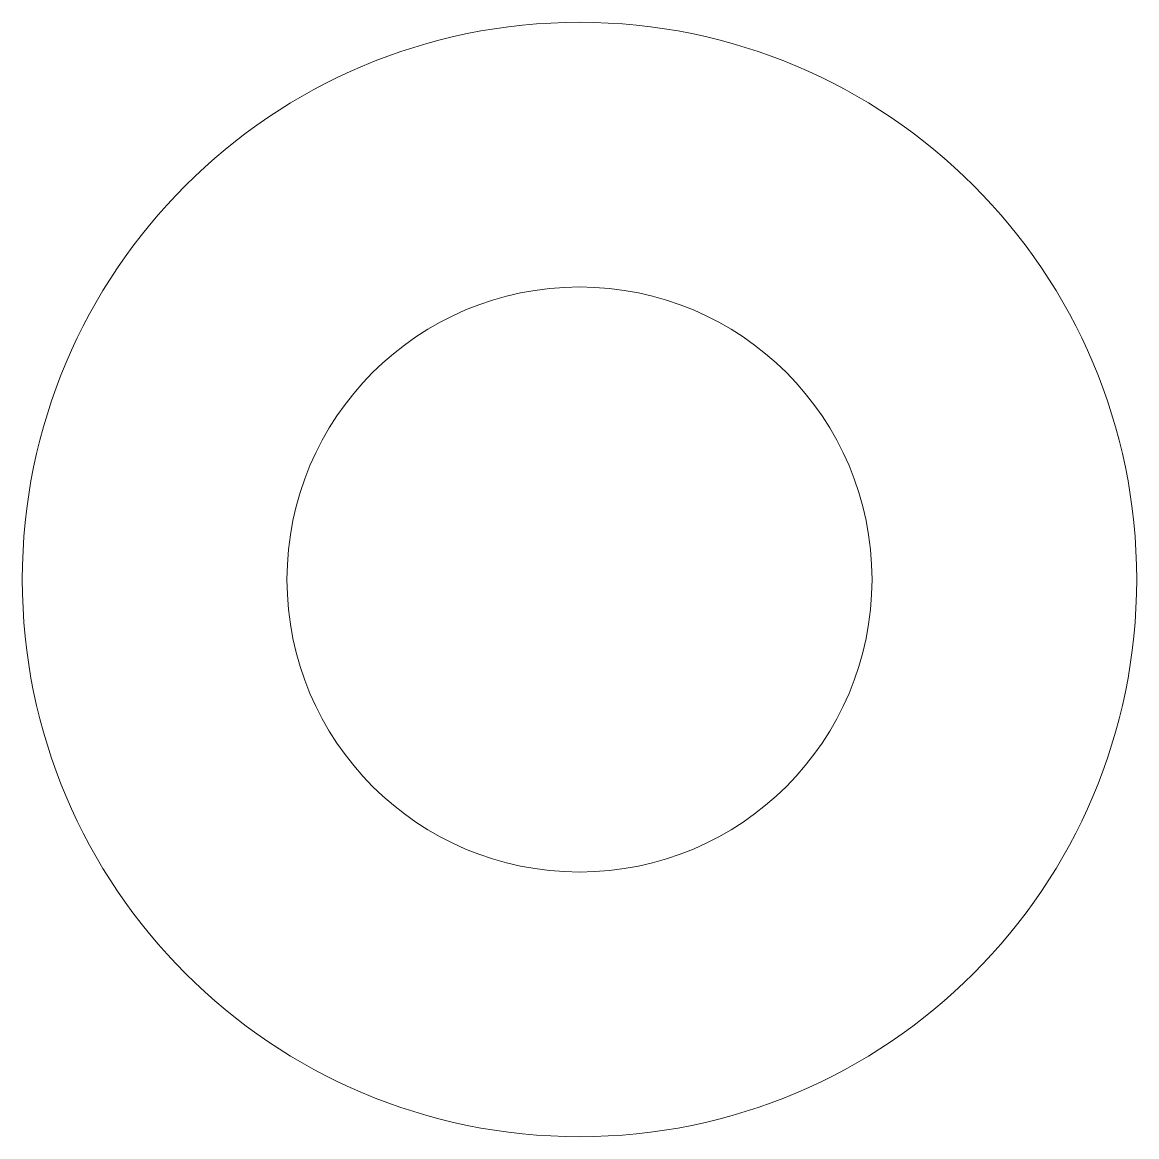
# Model space of a CAD drawing. Extents: x -8 to 8, y -8 to 8.
import ezdxf

# ---------------------------------------------------------------- set-up
doc = ezdxf.new("R2010")
doc.units = 0
doc.header["$MEASUREMENT"] = 0
doc.layers.get('0').update_dxf_attribs({"linetype": 'CONTINUOUS'})

msp = doc.modelspace()

# ---------------------------------------------------------------- linework, layer by layer
at = {"lineweight": 0}
for radius in [8, 4.2]:
    msp.add_circle((0, 0), radius, dxfattribs=at)

doc.saveas('drawing.dxf')
